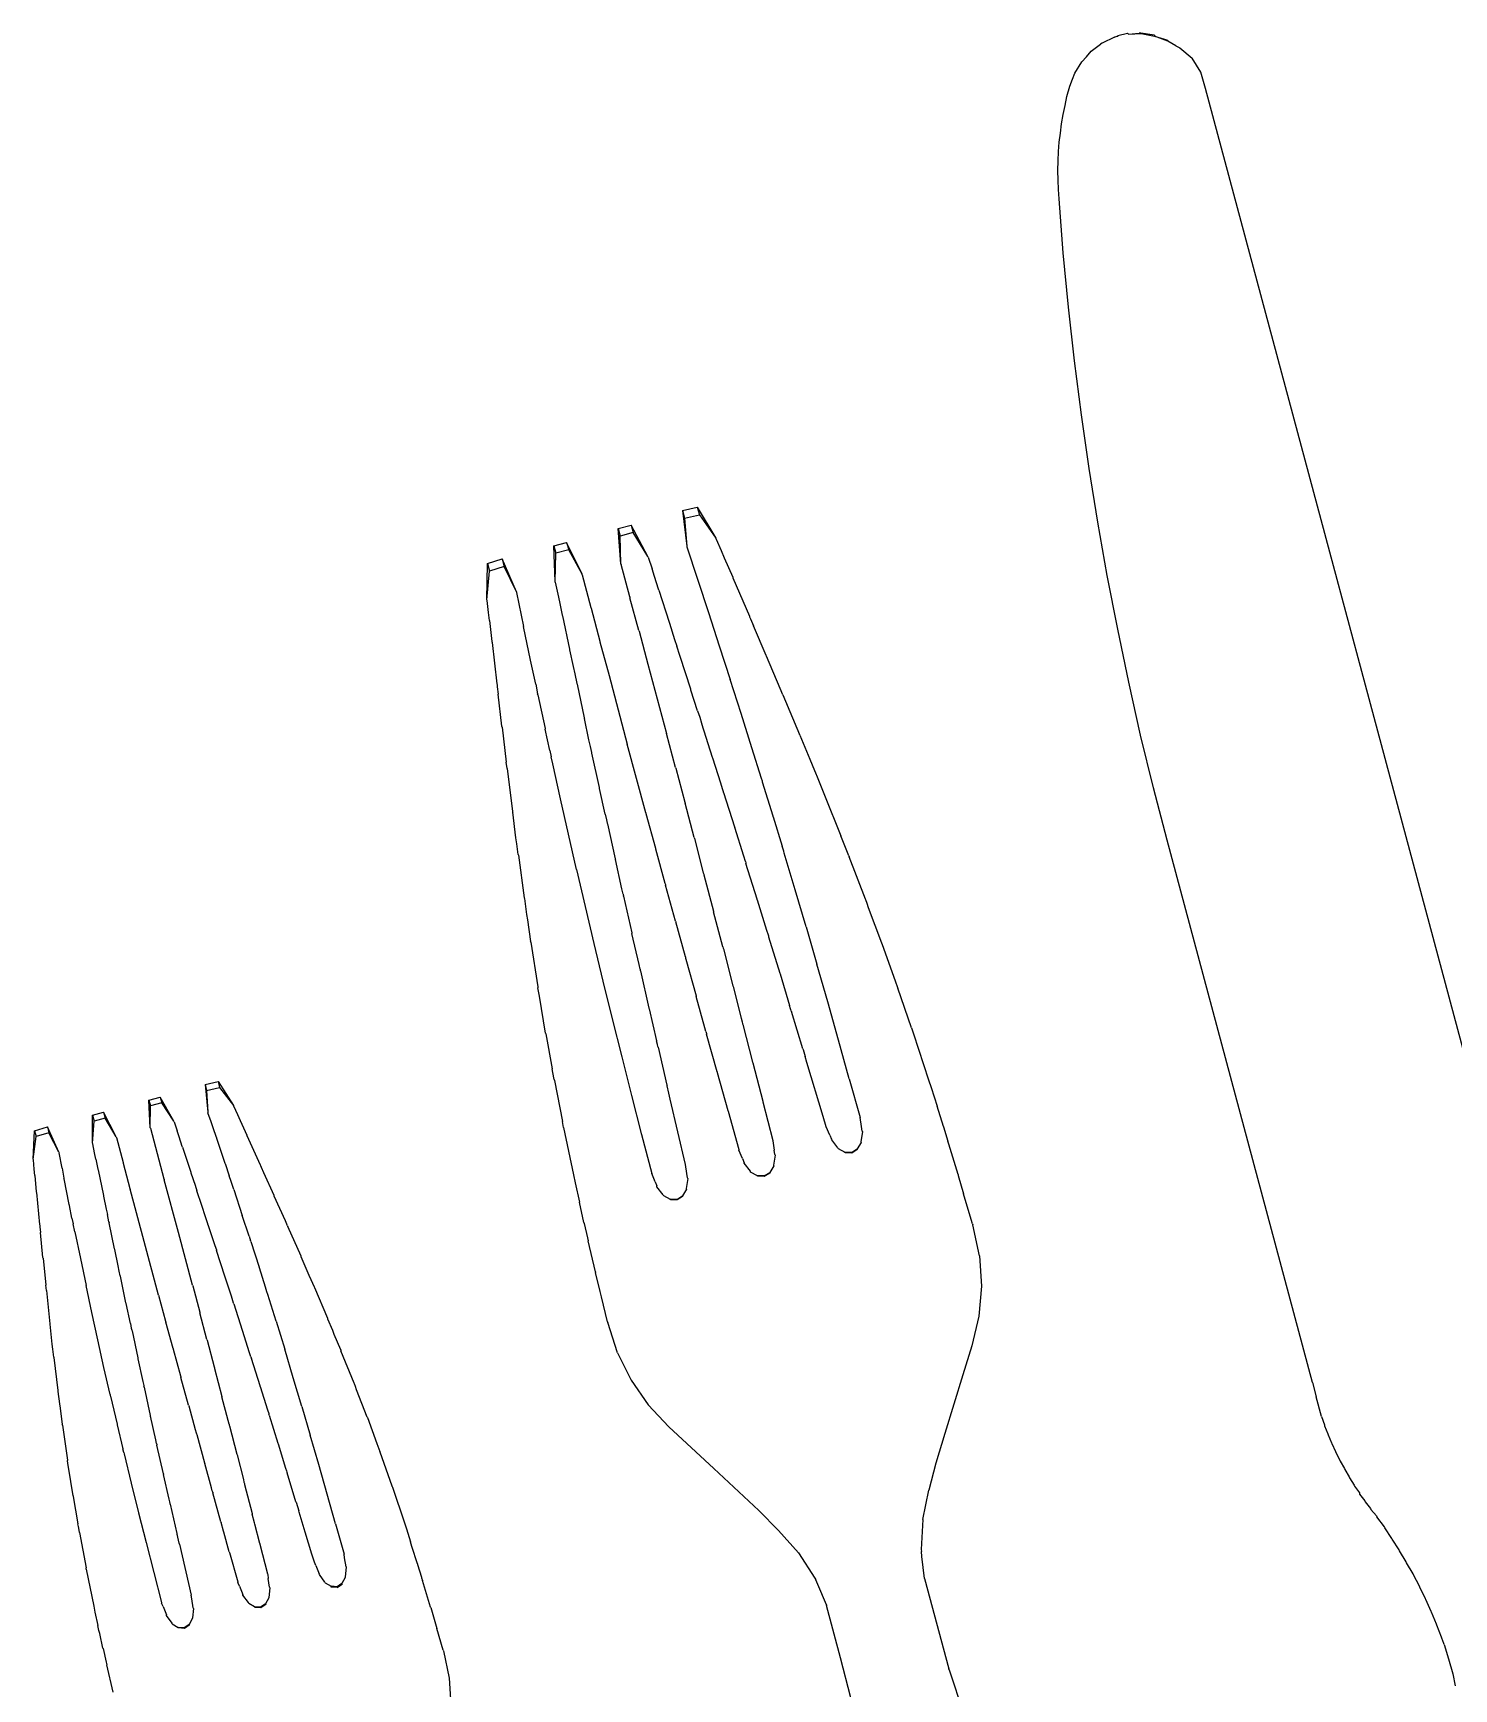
# Model space of a CAD drawing. Header units: metres. Extents: x 244.4 to 340.3, y -4.1 to 64.3.
# Drawn here: x 263.2645 to 263.3587, y 60.0977 to 60.2075 of the extents above; entities that cross this region are included whole.
import ezdxf

# ---------------------------------------------------------------- set-up
doc = ezdxf.new("R2010")
doc.units = ezdxf.units.M
doc.layers.add('Edges', color=7, linetype='Continuous')

msp = doc.modelspace()

# ---------------------------------------------------------------- linework, layer by layer
at = {"layer": 'Edges'}
for p, q in [((263.33622, 60.20722), (263.33541, 60.20683)), ((263.33622, 60.20722), (263.33646, 60.20731)), ((263.33647, 60.20728), (263.33622, 60.20722)), ((263.33708, 60.20746), (263.33646, 60.20731)), ((263.33712, 60.20746), (263.33708, 60.20746)), ((263.33712, 60.20746), (263.33715, 60.20743)), ((263.33715, 60.20743), (263.33786, 60.20749)), ((263.33715, 60.20743), (263.33799, 60.20746)), ((263.33798, 60.20749), (263.33786, 60.20749)), ((263.33888, 60.20735), (263.33798, 60.20749)), ((263.33799, 60.20746), (263.33889, 60.2073)), ((263.33888, 60.20735), (263.33889, 60.2073)), ((263.33889, 60.2073), (263.33955, 60.2071)), ((263.33976, 60.20697), (263.33889, 60.2073)), ((263.33955, 60.2071), (263.33975, 60.20702)), ((263.33975, 60.20702), (263.33976, 60.20697)), ((263.34029, 60.20665), (263.33976, 60.20697)), ((263.33437, 60.20593), (263.33407, 60.20559)), ((263.33437, 60.20593), (263.33468, 60.2063)), ((263.33468, 60.2063), (263.33529, 60.20676)), ((263.33541, 60.20683), (263.33529, 60.20676)), ((263.34029, 60.20665), (263.34056, 60.20653)), ((263.34056, 60.20653), (263.34137, 60.20584)), ((263.34196, 60.20491), (263.34137, 60.20584)), ((263.33345, 60.20445), (263.33361, 60.20483)), ((263.33361, 60.20483), (263.33407, 60.20559)), ((263.34226, 60.20383), (263.34196, 60.20491)), ((263.33308, 60.20329), (263.33327, 60.20397)), ((263.33327, 60.20397), (263.33345, 60.20445)), ((263.36479, 60.11977), (263.34226, 60.20383)), ((263.33283, 60.2021), (263.33295, 60.2027)), ((263.33295, 60.2027), (263.33308, 60.20329)), ((263.33264, 60.20086), (263.33272, 60.20149)), ((263.33272, 60.20149), (263.33283, 60.2021)), ((263.33257, 60.20026), (263.33264, 60.20086)), ((263.33249, 60.19902), (263.33252, 60.19964)), ((263.33252, 60.19964), (263.33257, 60.20026)), ((263.33248, 60.19839), (263.33249, 60.19902)), ((263.33249, 60.19775), (263.33248, 60.19839)), ((263.33251, 60.19713), (263.33249, 60.19775)), ((263.33255, 60.19651), (263.33251, 60.19713)), ((263.33283, 60.19293), (263.33255, 60.19651)), ((263.33318, 60.18934), (263.33283, 60.19293)), ((263.33358, 60.18577), (263.33318, 60.18934)), ((263.33404, 60.1822), (263.33358, 60.18577)), ((263.33455, 60.17864), (263.33404, 60.1822)), ((263.33512, 60.17508), (263.33455, 60.17864)), ((263.30759, 60.17585), (263.30857, 60.17607)), ((263.30759, 60.17585), (263.30787, 60.17349)), ((263.30759, 60.17585), (263.30772, 60.17535)), ((263.30772, 60.17535), (263.30871, 60.17557)), ((263.30772, 60.17535), (263.30787, 60.17349)), ((263.30857, 60.17607), (263.30981, 60.17401)), ((263.30857, 60.17607), (263.30871, 60.17557)), ((263.30871, 60.17557), (263.30981, 60.17401)), ((263.30333, 60.17466), (263.30419, 60.17489)), ((263.30333, 60.17466), (263.30346, 60.17416)), ((263.3035, 60.17232), (263.30333, 60.17466)), ((263.30432, 60.17439), (263.30346, 60.17416)), ((263.3035, 60.17232), (263.30346, 60.17416)), ((263.3053, 60.1728), (263.30419, 60.17489)), ((263.30419, 60.17489), (263.30432, 60.17439)), ((263.3053, 60.1728), (263.30432, 60.17439)), ((263.33575, 60.17154), (263.33512, 60.17508)), ((263.29906, 60.17352), (263.29991, 60.17374)), ((263.29906, 60.17352), (263.29919, 60.17302)), ((263.29914, 60.17115), (263.29906, 60.17352)), ((263.29914, 60.17115), (263.29919, 60.17302)), ((263.30005, 60.17325), (263.29919, 60.17302)), ((263.30094, 60.17163), (263.29991, 60.17374)), ((263.29991, 60.17374), (263.30005, 60.17325)), ((263.30094, 60.17163), (263.30005, 60.17325)), ((263.30787, 60.17349), (263.30788, 60.17344)), ((263.30788, 60.17344), (263.30931, 60.16908)), ((263.30981, 60.17401), (263.30982, 60.17396)), ((263.30982, 60.17396), (263.31015, 60.17321)), ((263.31015, 60.17321), (263.31036, 60.17272)), ((263.29463, 60.16994), (263.29467, 60.17234)), ((263.29463, 60.16994), (263.2948, 60.17184)), ((263.29467, 60.17234), (263.29564, 60.17265)), ((263.29467, 60.17234), (263.2948, 60.17184)), ((263.29578, 60.17215), (263.2948, 60.17184)), ((263.29564, 60.17265), (263.29578, 60.17215)), ((263.29658, 60.17046), (263.29564, 60.17265)), ((263.29658, 60.17046), (263.29578, 60.17215)), ((263.3035, 60.17232), (263.30352, 60.17227)), ((263.3041, 60.17012), (263.30352, 60.17227)), ((263.30532, 60.17275), (263.3053, 60.1728)), ((263.30532, 60.17275), (263.30557, 60.17198)), ((263.30573, 60.17148), (263.30557, 60.17198)), ((263.31036, 60.17272), (263.31092, 60.17143)), ((263.29915, 60.1711), (263.29914, 60.17115)), ((263.29915, 60.1711), (263.29932, 60.17031)), ((263.30095, 60.17158), (263.30094, 60.17163)), ((263.30095, 60.17158), (263.30152, 60.16943)), ((263.30601, 60.17063), (263.30573, 60.17148)), ((263.31092, 60.17143), (263.31093, 60.17138)), ((263.31093, 60.17138), (263.31203, 60.16885)), ((263.33644, 60.16799), (263.33575, 60.17154)), ((263.29465, 60.16989), (263.29463, 60.16994)), ((263.29473, 60.16908), (263.29465, 60.16989)), ((263.29658, 60.17046), (263.29659, 60.17041)), ((263.29659, 60.17041), (263.29705, 60.16817)), ((263.29932, 60.17031), (263.29943, 60.16979)), ((263.29943, 60.16979), (263.29962, 60.16891)), ((263.3041, 60.17012), (263.30411, 60.17007)), ((263.3047, 60.1679), (263.30411, 60.17007)), ((263.30602, 60.17058), (263.30601, 60.17063)), ((263.30602, 60.17058), (263.30671, 60.16844)), ((263.2948, 60.16855), (263.29473, 60.16908)), ((263.2948, 60.16855), (263.29496, 60.16716)), ((263.29962, 60.16891), (263.29963, 60.16886)), ((263.29963, 60.16886), (263.3001, 60.16666)), ((263.30152, 60.16943), (263.30153, 60.16937)), ((263.30153, 60.16937), (263.30211, 60.1672)), ((263.30931, 60.16908), (263.31003, 60.16687)), ((263.31203, 60.16885), (263.31204, 60.1688)), ((263.31204, 60.1688), (263.31211, 60.16866)), ((263.31211, 60.16866), (263.3123, 60.16821)), ((263.29752, 60.16592), (263.29705, 60.16817)), ((263.3047, 60.1679), (263.30471, 60.16785)), ((263.30471, 60.16785), (263.3053, 60.16566)), ((263.30671, 60.16844), (263.30673, 60.16839)), ((263.30673, 60.16839), (263.30707, 60.16731)), ((263.31314, 60.16625), (263.3123, 60.16821)), ((263.33717, 60.16447), (263.33644, 60.16799)), ((263.29496, 60.16716), (263.29497, 60.1671)), ((263.29497, 60.1671), (263.29529, 60.16436)), ((263.3001, 60.16666), (263.30011, 60.16661)), ((263.30011, 60.16661), (263.30035, 60.16551)), ((263.30211, 60.1672), (263.30212, 60.16715)), ((263.30212, 60.16715), (263.30272, 60.16491)), ((263.30707, 60.16731), (263.30722, 60.16685)), ((263.30742, 60.16623), (263.30722, 60.16685)), ((263.31003, 60.16687), (263.31075, 60.16464)), ((263.29786, 60.16434), (263.29752, 60.16592)), ((263.30035, 60.16551), (263.30045, 60.16503)), ((263.3053, 60.16566), (263.30653, 60.16107)), ((263.30744, 60.16618), (263.30742, 60.16623)), ((263.30814, 60.164), (263.30744, 60.16618)), ((263.31315, 60.1662), (263.31314, 60.16625)), ((263.31407, 60.16405), (263.31315, 60.1662)), ((263.29529, 60.16436), (263.2953, 60.16431)), ((263.2953, 60.16431), (263.29531, 60.16416)), ((263.29531, 60.16416), (263.29538, 60.16367)), ((263.29786, 60.16434), (263.29799, 60.16369)), ((263.30045, 60.16503), (263.30059, 60.16439)), ((263.30059, 60.16439), (263.3006, 60.16434)), ((263.3006, 60.16434), (263.30108, 60.16211)), ((263.30272, 60.16491), (263.30393, 60.16037)), ((263.31147, 60.1624), (263.31075, 60.16464)), ((263.33796, 60.16097), (263.33717, 60.16447)), ((263.29562, 60.16155), (263.29538, 60.16367)), ((263.298, 60.16364), (263.29799, 60.16369)), ((263.298, 60.16364), (263.29848, 60.16141)), ((263.30815, 60.16395), (263.30814, 60.164)), ((263.30859, 60.16258), (263.30815, 60.16395)), ((263.31424, 60.16363), (263.31407, 60.16405)), ((263.31424, 60.16363), (263.31535, 60.16101)), ((263.30108, 60.16211), (263.30109, 60.16206)), ((263.30139, 60.16065), (263.30109, 60.16206)), ((263.30859, 60.16258), (263.30873, 60.16215)), ((263.30873, 60.16215), (263.30886, 60.16176)), ((263.31219, 60.16013), (263.31147, 60.1624)), ((263.29564, 60.1615), (263.29562, 60.16155)), ((263.29564, 60.1615), (263.29591, 60.15918)), ((263.29848, 60.16141), (263.29849, 60.16136)), ((263.2988, 60.15995), (263.29849, 60.16136)), ((263.30713, 60.15882), (263.30653, 60.16107)), ((263.30886, 60.16176), (263.30887, 60.16171)), ((263.30958, 60.15949), (263.30887, 60.16171)), ((263.31537, 60.16096), (263.31535, 60.16101)), ((263.31537, 60.16096), (263.31603, 60.15937)), ((263.33881, 60.15747), (263.33796, 60.16097)), ((263.2988, 60.15995), (263.29889, 60.15952)), ((263.30149, 60.16021), (263.30139, 60.16065)), ((263.30158, 60.15981), (263.30149, 60.16021)), ((263.30159, 60.15976), (263.30158, 60.15981)), ((263.30208, 60.15748), (263.30159, 60.15976)), ((263.30516, 60.15582), (263.30393, 60.16037)), ((263.31283, 60.15809), (263.31219, 60.16013)), ((263.29597, 60.15874), (263.29591, 60.15918)), ((263.29597, 60.15874), (263.29632, 60.15591)), ((263.29899, 60.15905), (263.29889, 60.15952)), ((263.2995, 60.15673), (263.29899, 60.15905)), ((263.30713, 60.15882), (263.30715, 60.15877)), ((263.30715, 60.15877), (263.30775, 60.15651)), ((263.3096, 60.15944), (263.30958, 60.15949)), ((263.31013, 60.15778), (263.3096, 60.15944)), ((263.31603, 60.15937), (263.31618, 60.15899)), ((263.31618, 60.15899), (263.31645, 60.15835)), ((263.31024, 60.1574), (263.31013, 60.15778)), ((263.31289, 60.1579), (263.31283, 60.15809)), ((263.3129, 60.15785), (263.31289, 60.1579)), ((263.3136, 60.1556), (263.3129, 60.15785)), ((263.31645, 60.15835), (263.31647, 60.1583)), ((263.31647, 60.1583), (263.31754, 60.15566)), ((263.30003, 60.1544), (263.2995, 60.15673)), ((263.3021, 60.15743), (263.30208, 60.15748)), ((263.30247, 60.15573), (263.3021, 60.15743)), ((263.30775, 60.15651), (263.30776, 60.15646)), ((263.30836, 60.15417), (263.30776, 60.15646)), ((263.31031, 60.1572), (263.31024, 60.1574)), ((263.31032, 60.15715), (263.31031, 60.1572)), ((263.31032, 60.15715), (263.31104, 60.15489)), ((263.33972, 60.15399), (263.33881, 60.15747)), ((263.29632, 60.15591), (263.29634, 60.15586)), ((263.29655, 60.15415), (263.29634, 60.15586)), ((263.30247, 60.15573), (263.30256, 60.15534)), ((263.30516, 60.15582), (263.30517, 60.15577)), ((263.30517, 60.15577), (263.3058, 60.15348)), ((263.31361, 60.15555), (263.3136, 60.1556)), ((263.31361, 60.15555), (263.3142, 60.15361)), ((263.31754, 60.15566), (263.31756, 60.15562)), ((263.31756, 60.15562), (263.31796, 60.15462)), ((263.30056, 60.15205), (263.30003, 60.1544)), ((263.30256, 60.15534), (263.3026, 60.15513)), ((263.3026, 60.15513), (263.30261, 60.15508)), ((263.30261, 60.15508), (263.30312, 60.15277)), ((263.31104, 60.15489), (263.31105, 60.15484)), ((263.31165, 60.15293), (263.31105, 60.15484)), ((263.31796, 60.15462), (263.31809, 60.15429)), ((263.31862, 60.15295), (263.31809, 60.15429)), ((263.29661, 60.15375), (263.29655, 60.15415)), ((263.2967, 60.15306), (263.29661, 60.15375)), ((263.3058, 60.15348), (263.30581, 60.15343)), ((263.30581, 60.15343), (263.30643, 60.15116)), ((263.30836, 60.15417), (263.30838, 60.15412)), ((263.30838, 60.15412), (263.30897, 60.15184)), ((263.3143, 60.15327), (263.3142, 60.15361)), ((263.31434, 60.15314), (263.3143, 60.15327)), ((263.34935, 60.11804), (263.33972, 60.15399)), ((263.2967, 60.15306), (263.29671, 60.15301)), ((263.29671, 60.15301), (263.2971, 60.15018)), ((263.30312, 60.15277), (263.30314, 60.15272)), ((263.30357, 60.15077), (263.30314, 60.15272)), ((263.31176, 60.15259), (263.31165, 60.15293)), ((263.31176, 60.15259), (263.31179, 60.1525)), ((263.31179, 60.1525), (263.3118, 60.15246)), ((263.31254, 60.15009), (263.3118, 60.15246)), ((263.31506, 60.15071), (263.31434, 60.15314)), ((263.31862, 60.15295), (263.31864, 60.1529)), ((263.31972, 60.15009), (263.31864, 60.1529)), ((263.30056, 60.15205), (263.30113, 60.14961)), ((263.30643, 60.15116), (263.30646, 60.15107)), ((263.30646, 60.15107), (263.30647, 60.15102)), ((263.30712, 60.14863), (263.30647, 60.15102)), ((263.30897, 60.15184), (263.309, 60.15175)), ((263.309, 60.15175), (263.30901, 60.1517)), ((263.30901, 60.1517), (263.30964, 60.1493)), ((263.2971, 60.15018), (263.29711, 60.15014)), ((263.29711, 60.15014), (263.29726, 60.14907)), ((263.30365, 60.15042), (263.30357, 60.15077)), ((263.30365, 60.15042), (263.30367, 60.15033)), ((263.30368, 60.15028), (263.30367, 60.15033)), ((263.30368, 60.15028), (263.30423, 60.14786)), ((263.31255, 60.15004), (263.31254, 60.15009)), ((263.31255, 60.15004), (263.31317, 60.14803)), ((263.31578, 60.14826), (263.31506, 60.15071)), ((263.31974, 60.15004), (263.31972, 60.15009)), ((263.31983, 60.14981), (263.31974, 60.15004)), ((263.29726, 60.14907), (263.29732, 60.14872)), ((263.30113, 60.14961), (263.30172, 60.14714)), ((263.30964, 60.1493), (263.30965, 60.14925)), ((263.31026, 60.14692), (263.30965, 60.14925)), ((263.31993, 60.14951), (263.31983, 60.14981)), ((263.3208, 60.14718), (263.31993, 60.14951)), ((263.29732, 60.14872), (263.29752, 60.14729)), ((263.30423, 60.14786), (263.30424, 60.14782)), ((263.30471, 60.14576), (263.30424, 60.14782)), ((263.30712, 60.14863), (263.30714, 60.14858)), ((263.30778, 60.14626), (263.30714, 60.14858)), ((263.31317, 60.14803), (263.31326, 60.14773)), ((263.31326, 60.14773), (263.31329, 60.14765)), ((263.31578, 60.14826), (263.3165, 60.14578)), ((263.29753, 60.14724), (263.29752, 60.14729)), ((263.29753, 60.14724), (263.298, 60.14427)), ((263.30172, 60.14714), (263.30232, 60.14465)), ((263.31026, 60.14692), (263.31028, 60.14683)), ((263.31028, 60.14683), (263.3103, 60.14679)), ((263.3103, 60.14679), (263.31093, 60.14434)), ((263.31329, 60.14765), (263.3133, 60.1476)), ((263.3133, 60.1476), (263.31404, 60.14518)), ((263.32081, 60.14714), (263.3208, 60.14718)), ((263.32081, 60.14714), (263.32161, 60.14491)), ((263.30478, 60.14545), (263.30471, 60.14576)), ((263.30778, 60.14626), (263.3078, 60.14617)), ((263.3078, 60.14617), (263.30782, 60.14612)), ((263.30782, 60.14612), (263.30849, 60.14369)), ((263.31722, 60.14328), (263.3165, 60.14578)), ((263.30232, 60.14465), (263.30294, 60.14215)), ((263.30478, 60.14545), (263.30479, 60.14537)), ((263.30479, 60.14537), (263.30481, 60.14533)), ((263.30481, 60.14533), (263.30537, 60.14286)), ((263.31404, 60.14518), (263.31406, 60.14514)), ((263.31406, 60.14514), (263.31469, 60.14305)), ((263.32161, 60.14491), (263.32169, 60.14468)), ((263.32169, 60.14468), (263.32185, 60.14423)), ((263.298, 60.14427), (263.29801, 60.14422)), ((263.29805, 60.14398), (263.29801, 60.14422)), ((263.29811, 60.14367), (263.29805, 60.14398)), ((263.29852, 60.14121), (263.29811, 60.14367)), ((263.30849, 60.14369), (263.3085, 60.14364)), ((263.30908, 60.14155), (263.3085, 60.14364)), ((263.31093, 60.14434), (263.31094, 60.14429)), ((263.31094, 60.14429), (263.31149, 60.14219)), ((263.31793, 60.14075), (263.31722, 60.14328)), ((263.32185, 60.14423), (263.32187, 60.14418)), ((263.32277, 60.14155), (263.32187, 60.14418)), ((263.30537, 60.14286), (263.30538, 60.14281)), ((263.30538, 60.14281), (263.30587, 60.14069)), ((263.31149, 60.14219), (263.31155, 60.14196)), ((263.31476, 60.14282), (263.31469, 60.14305)), ((263.3148, 60.14269), (263.31476, 60.14282)), ((263.3148, 60.14269), (263.31482, 60.14265)), ((263.31557, 60.14017), (263.31482, 60.14265)), ((263.29852, 60.14121), (263.29853, 60.14117)), ((263.29853, 60.14117), (263.29896, 60.13884)), ((263.30294, 60.14215), (263.30357, 60.13963)), ((263.30914, 60.14132), (263.30908, 60.14155)), ((263.30914, 60.14132), (263.30918, 60.14118)), ((263.30918, 60.14118), (263.30919, 60.14114)), ((263.30988, 60.13865), (263.30919, 60.14114)), ((263.31155, 60.14196), (263.31158, 60.14183)), ((263.31158, 60.14183), (263.3116, 60.14178)), ((263.3116, 60.14178), (263.31224, 60.13928)), ((263.32277, 60.14155), (263.3229, 60.14117)), ((263.3229, 60.14117), (263.32391, 60.13812)), ((263.30593, 60.14045), (263.30587, 60.14069)), ((263.30596, 60.14032), (263.30593, 60.14045)), ((263.30597, 60.14028), (263.30596, 60.14032)), ((263.30597, 60.14028), (263.30656, 60.13776)), ((263.31557, 60.14017), (263.31558, 60.14013)), ((263.31558, 60.14013), (263.31572, 60.13966)), ((263.31865, 60.13819), (263.31793, 60.14075)), ((263.30357, 60.13963), (263.30422, 60.13708)), ((263.31224, 60.13928), (263.31225, 60.13923)), ((263.31225, 60.13923), (263.31291, 60.1367)), ((263.31584, 60.13927), (263.31572, 60.13966)), ((263.31692, 60.13569), (263.31584, 60.13927)), ((263.27594, 60.1378), (263.2768, 60.138)), ((263.27594, 60.1378), (263.27612, 60.13597)), ((263.27594, 60.1378), (263.27604, 60.13741)), ((263.2768, 60.138), (263.27782, 60.13642)), ((263.2768, 60.138), (263.27691, 60.13761)), ((263.299, 60.1386), (263.29896, 60.13884)), ((263.29909, 60.13813), (263.299, 60.1386)), ((263.29909, 60.13813), (263.2991, 60.13808)), ((263.2991, 60.13808), (263.29963, 60.13535)), ((263.30988, 60.13865), (263.3099, 60.1386)), ((263.3099, 60.1386), (263.3106, 60.13608)), ((263.31865, 60.13819), (263.31937, 60.13561)), ((263.32391, 60.13812), (263.32407, 60.13761)), ((263.27221, 60.13677), (263.27296, 60.13697)), ((263.27221, 60.13677), (263.27232, 60.13638)), ((263.27231, 60.13494), (263.27221, 60.13677)), ((263.27388, 60.13537), (263.27296, 60.13697)), ((263.27296, 60.13697), (263.27307, 60.13658)), ((263.27604, 60.13741), (263.27691, 60.13761)), ((263.27604, 60.13741), (263.27612, 60.13597)), ((263.27691, 60.13761), (263.27782, 60.13642)), ((263.30422, 60.13708), (263.30486, 60.13455)), ((263.30656, 60.13776), (263.30657, 60.13771)), ((263.30668, 60.13724), (263.30657, 60.13771)), ((263.30677, 60.13684), (263.30668, 60.13724)), ((263.30779, 60.1325), (263.30677, 60.13684)), ((263.31291, 60.1367), (263.31292, 60.13666)), ((263.32407, 60.13761), (263.32447, 60.13636)), ((263.26848, 60.13577), (263.26922, 60.13597)), ((263.26848, 60.13577), (263.26858, 60.13537)), ((263.26849, 60.13392), (263.26848, 60.13577)), ((263.26922, 60.13597), (263.26933, 60.13557)), ((263.27006, 60.13434), (263.26922, 60.13597)), ((263.27231, 60.13494), (263.27232, 60.13638)), ((263.27307, 60.13658), (263.27232, 60.13638)), ((263.27388, 60.13537), (263.27307, 60.13658)), ((263.27612, 60.13597), (263.27613, 60.13592)), ((263.27634, 60.13534), (263.27613, 60.13592)), ((263.27782, 60.13642), (263.27783, 60.13638)), ((263.27783, 60.13638), (263.2781, 60.13581)), ((263.2781, 60.13581), (263.27827, 60.13542)), ((263.3106, 60.13608), (263.31061, 60.13604)), ((263.31061, 60.13604), (263.31132, 60.1335)), ((263.31292, 60.13666), (263.31358, 60.1341)), ((263.31712, 60.135), (263.31692, 60.13569)), ((263.31946, 60.13501), (263.31937, 60.13561)), ((263.32489, 60.13503), (263.32447, 60.13636)), ((263.26454, 60.13286), (263.26463, 60.13474)), ((263.26463, 60.13474), (263.26549, 60.135)), ((263.26463, 60.13474), (263.26474, 60.13435)), ((263.26559, 60.13461), (263.26474, 60.13435)), ((263.26549, 60.135), (263.26559, 60.13461)), ((263.26624, 60.13332), (263.26549, 60.135)), ((263.26624, 60.13332), (263.26559, 60.13461)), ((263.26849, 60.13392), (263.26858, 60.13537)), ((263.26933, 60.13557), (263.26858, 60.13537)), ((263.27006, 60.13434), (263.26933, 60.13557)), ((263.27231, 60.13494), (263.27232, 60.1349)), ((263.27232, 60.1349), (263.27277, 60.13324)), ((263.27389, 60.13532), (263.27388, 60.13537)), ((263.27389, 60.13532), (263.27409, 60.13473)), ((263.27422, 60.13434), (263.27409, 60.13473)), ((263.27647, 60.13494), (263.27634, 60.13534)), ((263.27669, 60.13429), (263.27647, 60.13494)), ((263.27827, 60.13542), (263.27872, 60.13444)), ((263.29971, 60.13496), (263.29963, 60.13535)), ((263.29971, 60.13496), (263.30036, 60.13181)), ((263.30486, 60.13455), (263.30488, 60.1345)), ((263.30488, 60.1345), (263.30555, 60.1319)), ((263.31735, 60.13445), (263.31712, 60.135)), ((263.31952, 60.13468), (263.31942, 60.13401)), ((263.3195, 60.13472), (263.31946, 60.13501)), ((263.3195, 60.13472), (263.31952, 60.13468)), ((263.32489, 60.13503), (263.3249, 60.13499)), ((263.3249, 60.13499), (263.32518, 60.13405)), ((263.26454, 60.13286), (263.26474, 60.13435)), ((263.2685, 60.13388), (263.26849, 60.13392)), ((263.26862, 60.13327), (263.2685, 60.13388)), ((263.27006, 60.13434), (263.27007, 60.1343)), ((263.27007, 60.1343), (263.27051, 60.13264)), ((263.27443, 60.13369), (263.27422, 60.13434)), ((263.27445, 60.13364), (263.27443, 60.13369)), ((263.27445, 60.13364), (263.27499, 60.132)), ((263.27669, 60.13429), (263.2767, 60.13425)), ((263.2767, 60.13425), (263.27726, 60.1326)), ((263.27873, 60.1344), (263.27872, 60.13444)), ((263.27962, 60.13245), (263.27873, 60.1344)), ((263.31132, 60.1335), (263.31133, 60.13345)), ((263.31156, 60.1329), (263.31133, 60.13345)), ((263.31358, 60.1341), (263.31359, 60.13406)), ((263.31359, 60.13406), (263.31367, 60.13346)), ((263.31371, 60.13317), (263.31367, 60.13346)), ((263.31735, 60.13445), (263.31746, 60.13418)), ((263.31748, 60.13413), (263.31746, 60.13418)), ((263.31789, 60.1336), (263.31748, 60.13413)), ((263.31789, 60.1336), (263.31791, 60.13356)), ((263.31791, 60.13356), (263.31835, 60.13332)), ((263.31879, 60.1333), (263.31916, 60.13353)), ((263.31918, 60.13349), (263.31881, 60.13325)), ((263.31943, 60.13396), (263.31916, 60.13353)), ((263.31916, 60.13353), (263.31918, 60.13349)), ((263.31942, 60.13401), (263.31943, 60.13396)), ((263.32525, 60.13385), (263.32518, 60.13405)), ((263.32586, 60.13183), (263.32525, 60.13385)), ((263.26456, 60.13282), (263.26454, 60.13286)), ((263.26461, 60.13219), (263.26456, 60.13282)), ((263.26624, 60.13332), (263.26626, 60.13327)), ((263.26646, 60.13226), (263.26626, 60.13327)), ((263.26871, 60.13286), (263.26862, 60.13327)), ((263.26871, 60.13286), (263.26884, 60.13219)), ((263.27051, 60.13264), (263.27052, 60.13259)), ((263.27052, 60.13259), (263.27096, 60.13092)), ((263.27277, 60.13324), (263.27278, 60.1332)), ((263.27323, 60.13152), (263.27278, 60.1332)), ((263.27726, 60.1326), (263.27727, 60.13256)), ((263.27727, 60.13256), (263.27755, 60.13174)), ((263.27963, 60.13241), (263.27962, 60.13245)), ((263.27968, 60.13231), (263.27963, 60.13241)), ((263.27984, 60.13195), (263.27968, 60.13231)), ((263.30788, 60.13191), (263.30779, 60.1325)), ((263.31156, 60.1329), (263.31167, 60.13262)), ((263.31168, 60.13258), (263.31167, 60.13262)), ((263.3121, 60.13205), (263.31168, 60.13258)), ((263.31364, 60.13241), (263.31337, 60.13198)), ((263.31373, 60.13312), (263.31363, 60.13246)), ((263.31363, 60.13246), (263.31364, 60.13241)), ((263.31371, 60.13317), (263.31373, 60.13312)), ((263.31879, 60.1333), (263.31835, 60.13332)), ((263.31837, 60.13327), (263.31835, 60.13332)), ((263.31881, 60.13325), (263.31837, 60.13327)), ((263.26466, 60.13178), (263.26461, 60.13219)), ((263.26466, 60.13178), (263.26475, 60.1307)), ((263.26646, 60.13226), (263.26659, 60.13159)), ((263.2666, 60.13154), (263.26659, 60.13159)), ((263.26694, 60.12984), (263.2666, 60.13154)), ((263.26884, 60.13219), (263.26885, 60.13215)), ((263.26885, 60.13215), (263.2692, 60.13045)), ((263.27323, 60.13152), (263.27324, 60.13148)), ((263.27418, 60.128), (263.27324, 60.13148)), ((263.27499, 60.132), (263.275, 60.13195)), ((263.275, 60.13195), (263.27528, 60.13113)), ((263.27767, 60.13137), (263.27755, 60.13174)), ((263.27784, 60.13085), (263.27767, 60.13137)), ((263.28052, 60.13045), (263.27984, 60.13195)), ((263.30036, 60.13181), (263.30048, 60.13128)), ((263.30048, 60.13128), (263.30076, 60.13)), ((263.30578, 60.13135), (263.30555, 60.1319)), ((263.30578, 60.13135), (263.30589, 60.13108)), ((263.30794, 60.13157), (263.30784, 60.13091)), ((263.30793, 60.13162), (263.30788, 60.13191)), ((263.30794, 60.13157), (263.30793, 60.13162)), ((263.31211, 60.132), (263.3121, 60.13205)), ((263.31256, 60.13176), (263.31211, 60.132)), ((263.313, 60.13174), (263.31256, 60.13176)), ((263.31257, 60.13172), (263.31256, 60.13176)), ((263.31301, 60.1317), (263.31257, 60.13172)), ((263.313, 60.13174), (263.31337, 60.13198)), ((263.31339, 60.13193), (263.31301, 60.1317)), ((263.31337, 60.13198), (263.31339, 60.13193)), ((263.32586, 60.13183), (263.32587, 60.13178)), ((263.32587, 60.13178), (263.32623, 60.13055)), ((263.26475, 60.1307), (263.26476, 60.13065)), ((263.26476, 60.13065), (263.26497, 60.12853)), ((263.2692, 60.13045), (263.26922, 60.1304)), ((263.26922, 60.1304), (263.26939, 60.12955)), ((263.27096, 60.13092), (263.27098, 60.13087)), ((263.2719, 60.12739), (263.27098, 60.13087)), ((263.27528, 60.13113), (263.2754, 60.13076)), ((263.27555, 60.13029), (263.2754, 60.13076)), ((263.27557, 60.13025), (263.27555, 60.13029)), ((263.27612, 60.12857), (263.27557, 60.13025)), ((263.27784, 60.13085), (263.27841, 60.12913)), ((263.28053, 60.13041), (263.28052, 60.13045)), ((263.28127, 60.12876), (263.28053, 60.13041)), ((263.3059, 60.13103), (263.30589, 60.13108)), ((263.30632, 60.1305), (263.3059, 60.13103)), ((263.30632, 60.1305), (263.30633, 60.13045)), ((263.30633, 60.13045), (263.30678, 60.13021)), ((263.30722, 60.13019), (263.30678, 60.13021)), ((263.30679, 60.13017), (263.30678, 60.13021)), ((263.30723, 60.13015), (263.30679, 60.13017)), ((263.30722, 60.13019), (263.30759, 60.13043)), ((263.3076, 60.13038), (263.30723, 60.13015)), ((263.30786, 60.13086), (263.30759, 60.13043)), ((263.30759, 60.13043), (263.3076, 60.13038)), ((263.30784, 60.13091), (263.30786, 60.13086)), ((263.32634, 60.13019), (263.32623, 60.13055)), ((263.32682, 60.12856), (263.32634, 60.13019)), ((263.26695, 60.12979), (263.26694, 60.12984)), ((263.26712, 60.12894), (263.26695, 60.12979)), ((263.26939, 60.12955), (263.26947, 60.12918)), ((263.26957, 60.12869), (263.26947, 60.12918)), ((263.27886, 60.12775), (263.27841, 60.12913)), ((263.30106, 60.12865), (263.30076, 60.13)), ((263.26497, 60.12853), (263.26498, 60.12848)), ((263.26498, 60.12848), (263.26498, 60.12837)), ((263.26498, 60.12837), (263.26503, 60.12799)), ((263.26519, 60.12634), (263.26503, 60.12799)), ((263.26712, 60.12894), (263.2672, 60.12857)), ((263.26731, 60.12803), (263.2672, 60.12857)), ((263.26731, 60.12803), (263.26768, 60.12626)), ((263.26957, 60.12869), (263.26958, 60.12864)), ((263.26994, 60.12692), (263.26958, 60.12864)), ((263.27465, 60.12624), (263.27418, 60.128)), ((263.27613, 60.12853), (263.27612, 60.12857)), ((263.27613, 60.12853), (263.27648, 60.12747)), ((263.28141, 60.12844), (263.28127, 60.12876)), ((263.28141, 60.12844), (263.28142, 60.1284)), ((263.28231, 60.12642), (263.28142, 60.1284)), ((263.30106, 60.12865), (263.30107, 60.1286)), ((263.30107, 60.1286), (263.30129, 60.12765)), ((263.32682, 60.12856), (263.32683, 60.12851)), ((263.32727, 60.12645), (263.32683, 60.12851)), ((263.26995, 60.12687), (263.26994, 60.12692)), ((263.27018, 60.12578), (263.26995, 60.12687)), ((263.27285, 60.12385), (263.2719, 60.12739)), ((263.27648, 60.12747), (263.27658, 60.12714)), ((263.27658, 60.12714), (263.27669, 60.12684)), ((263.27669, 60.12684), (263.2767, 60.12679)), ((263.27886, 60.12775), (263.27896, 60.12744)), ((263.27897, 60.1274), (263.27896, 60.12744)), ((263.27897, 60.1274), (263.27953, 60.12569)), ((263.30129, 60.12765), (263.30134, 60.12744)), ((263.30182, 60.12539), (263.30134, 60.12744)), ((263.2652, 60.1263), (263.26519, 60.12634)), ((263.2652, 60.1263), (263.26538, 60.1245)), ((263.26768, 60.12626), (263.26805, 60.12447)), ((263.27025, 60.12544), (263.27018, 60.12578)), ((263.27511, 60.1245), (263.27465, 60.12624)), ((263.27726, 60.12509), (263.2767, 60.12679)), ((263.28232, 60.12637), (263.28231, 60.12642)), ((263.28285, 60.12515), (263.28232, 60.12637)), ((263.32727, 60.12645), (263.32741, 60.12444)), ((263.27031, 60.12513), (263.27025, 60.12544)), ((263.27033, 60.12509), (263.27031, 60.12513)), ((263.2707, 60.12333), (263.27033, 60.12509)), ((263.27727, 60.12504), (263.27726, 60.12509)), ((263.27769, 60.12377), (263.27727, 60.12504)), ((263.27954, 60.12565), (263.27953, 60.12569)), ((263.27995, 60.12437), (263.27954, 60.12565)), ((263.28297, 60.12486), (263.28285, 60.12515)), ((263.28319, 60.12437), (263.28297, 60.12486)), ((263.30182, 60.12539), (263.30183, 60.12534)), ((263.30214, 60.12409), (263.30183, 60.12534)), ((263.26543, 60.12415), (263.26538, 60.1245)), ((263.26543, 60.12415), (263.26566, 60.12195)), ((263.26844, 60.12268), (263.26805, 60.12447)), ((263.27285, 60.12385), (263.27333, 60.12211)), ((263.27511, 60.1245), (263.27513, 60.12446)), ((263.27513, 60.12446), (263.27559, 60.12271)), ((263.27778, 60.12347), (263.27769, 60.12377)), ((263.28004, 60.12407), (263.27995, 60.12437)), ((263.2801, 60.12389), (263.28004, 60.12407)), ((263.28066, 60.12211), (263.2801, 60.12389)), ((263.28321, 60.12433), (263.28319, 60.12437)), ((263.28407, 60.1223), (263.28321, 60.12433)), ((263.30222, 60.12373), (263.30214, 60.12409)), ((263.30263, 60.12208), (263.30222, 60.12373)), ((263.32741, 60.12444), (263.32724, 60.12245)), ((263.26883, 60.12087), (263.26844, 60.12268)), ((263.27071, 60.12328), (263.2707, 60.12333)), ((263.27099, 60.12197), (263.27071, 60.12328)), ((263.27559, 60.12271), (263.2756, 60.12267)), ((263.27606, 60.1209), (263.2756, 60.12267)), ((263.27783, 60.12332), (263.27778, 60.12347)), ((263.27784, 60.12327), (263.27783, 60.12332)), ((263.27784, 60.12327), (263.27841, 60.12153)), ((263.32724, 60.12245), (263.32678, 60.12049)), ((263.26566, 60.12195), (263.26567, 60.12191)), ((263.26581, 60.12059), (263.26567, 60.12191)), ((263.27099, 60.12197), (263.27105, 60.12166)), ((263.27105, 60.12166), (263.27108, 60.12151)), ((263.27108, 60.12151), (263.2711, 60.12147)), ((263.2711, 60.12147), (263.27148, 60.11968)), ((263.27333, 60.12211), (263.27334, 60.12206)), ((263.27382, 60.1203), (263.27334, 60.12206)), ((263.27841, 60.12153), (263.27842, 60.12149)), ((263.27889, 60.12002), (263.27842, 60.12149)), ((263.28066, 60.12211), (263.28123, 60.12025)), ((263.28409, 60.12226), (263.28407, 60.1223)), ((263.28441, 60.1215), (263.28409, 60.12226)), ((263.28451, 60.12123), (263.28441, 60.1215)), ((263.30263, 60.12208), (263.30264, 60.12203)), ((263.30329, 60.12002), (263.30264, 60.12203)), ((263.26585, 60.12027), (263.26581, 60.12059)), ((263.26591, 60.11974), (263.26585, 60.12027)), ((263.26924, 60.11905), (263.26883, 60.12087)), ((263.27382, 60.1203), (263.27383, 60.12026)), ((263.27383, 60.12026), (263.27431, 60.1185)), ((263.27606, 60.1209), (263.27608, 60.12086)), ((263.27608, 60.12086), (263.27654, 60.1191)), ((263.28179, 60.11837), (263.28123, 60.12025)), ((263.28494, 60.12021), (263.28451, 60.12123)), ((263.32678, 60.12049), (263.32618, 60.11855)), ((263.26591, 60.11974), (263.26592, 60.1197)), ((263.26592, 60.1197), (263.26618, 60.11751)), ((263.27148, 60.11968), (263.27149, 60.11963)), ((263.27149, 60.11963), (263.27182, 60.11812)), ((263.27897, 60.11975), (263.27889, 60.12002)), ((263.27897, 60.11975), (263.279, 60.11969)), ((263.279, 60.11969), (263.27901, 60.11965)), ((263.27959, 60.11782), (263.27901, 60.11965)), ((263.28494, 60.12021), (263.28495, 60.12016)), ((263.28583, 60.118), (263.28495, 60.12016)), ((263.30329, 60.12002), (263.30418, 60.11821)), ((263.26965, 60.11725), (263.26924, 60.11905)), ((263.27182, 60.11812), (263.27188, 60.11785)), ((263.27431, 60.1185), (263.27433, 60.11843)), ((263.27433, 60.11843), (263.27434, 60.11839)), ((263.27485, 60.11654), (263.27434, 60.11839)), ((263.27654, 60.1191), (263.27656, 60.11903)), ((263.27656, 60.11903), (263.27657, 60.11899)), ((263.27657, 60.11899), (263.27705, 60.11713)), ((263.28236, 60.11647), (263.28179, 60.11837)), ((263.30418, 60.11821), (263.30531, 60.11658)), ((263.32618, 60.11855), (263.32498, 60.11466)), ((263.34935, 60.11804), (263.3496, 60.11709)), ((263.26618, 60.11751), (263.26619, 60.11746)), ((263.26619, 60.11746), (263.26629, 60.11664)), ((263.26965, 60.11725), (263.26966, 60.11719)), ((263.26966, 60.11719), (263.26967, 60.11715)), ((263.26967, 60.11715), (263.27011, 60.11528)), ((263.27188, 60.11785), (263.27189, 60.11779)), ((263.2719, 60.11774), (263.27189, 60.11779)), ((263.2719, 60.11774), (263.27231, 60.11587)), ((263.27705, 60.11713), (263.27706, 60.11709)), ((263.27747, 60.11553), (263.27706, 60.11709)), ((263.2796, 60.11778), (263.27959, 60.11782)), ((263.2796, 60.11778), (263.28009, 60.11623)), ((263.28584, 60.11796), (263.28583, 60.118)), ((263.28591, 60.11779), (263.28584, 60.11796)), ((263.28599, 60.11756), (263.28591, 60.11779)), ((263.28669, 60.11576), (263.28599, 60.11756)), ((263.34995, 60.11579), (263.3496, 60.11709)), ((263.26629, 60.11664), (263.26634, 60.11636)), ((263.26634, 60.11636), (263.26648, 60.11526)), ((263.27231, 60.11587), (263.27233, 60.11583)), ((263.27485, 60.11654), (263.27486, 60.1165)), ((263.27486, 60.1165), (263.27529, 60.11494)), ((263.28009, 60.11623), (263.28016, 60.11599)), ((263.28016, 60.11599), (263.28018, 60.11594)), ((263.28019, 60.11589), (263.28018, 60.11594)), ((263.28019, 60.11589), (263.28077, 60.11403)), ((263.28236, 60.11647), (263.28292, 60.11455)), ((263.30531, 60.11658), (263.30669, 60.11511)), ((263.26649, 60.11522), (263.26648, 60.11526)), ((263.26649, 60.11522), (263.26682, 60.11291)), ((263.27011, 60.11528), (263.27012, 60.11524)), ((263.27012, 60.11524), (263.2705, 60.11366)), ((263.27268, 60.11424), (263.27233, 60.11583)), ((263.27529, 60.11494), (263.27536, 60.11471)), ((263.27753, 60.11529), (263.27747, 60.11553)), ((263.27753, 60.11529), (263.27755, 60.11522)), ((263.27755, 60.11522), (263.27756, 60.11518)), ((263.27756, 60.11518), (263.27805, 60.11329)), ((263.2867, 60.11572), (263.28669, 60.11576)), ((263.2867, 60.11572), (263.28734, 60.114)), ((263.30669, 60.11511), (263.30967, 60.11234)), ((263.34995, 60.11579), (263.35015, 60.11525)), ((263.35015, 60.11525), (263.35016, 60.11518)), ((263.35016, 60.11518), (263.35038, 60.11465)), ((263.27056, 60.11342), (263.2705, 60.11366)), ((263.27273, 60.114), (263.27268, 60.11424)), ((263.27273, 60.114), (263.27274, 60.11394)), ((263.27274, 60.11394), (263.27275, 60.1139)), ((263.27318, 60.112), (263.27275, 60.1139)), ((263.27536, 60.11471), (263.27538, 60.11464)), ((263.27538, 60.11464), (263.27539, 60.1146)), ((263.27539, 60.1146), (263.27591, 60.11272)), ((263.28077, 60.11403), (263.28078, 60.11399)), ((263.28078, 60.11399), (263.28128, 60.11238)), ((263.28348, 60.11262), (263.28292, 60.11455)), ((263.28734, 60.114), (263.2874, 60.11382)), ((263.2874, 60.11382), (263.28753, 60.11348)), ((263.32498, 60.11466), (263.32439, 60.1127)), ((263.35038, 60.11465), (263.35039, 60.11459)), ((263.35039, 60.11459), (263.35062, 60.11406)), ((263.35062, 60.11406), (263.35064, 60.114)), ((263.35064, 60.114), (263.35089, 60.11348)), ((263.26682, 60.11291), (263.26683, 60.11287)), ((263.26685, 60.11268), (263.26683, 60.11287)), ((263.2669, 60.11244), (263.26685, 60.11268)), ((263.27056, 60.11342), (263.27058, 60.11332)), ((263.27058, 60.11332), (263.27105, 60.11138)), ((263.27591, 60.11272), (263.27592, 60.11268)), ((263.27637, 60.11106), (263.27592, 60.11268)), ((263.27805, 60.11329), (263.27806, 60.11325)), ((263.27806, 60.11325), (263.27848, 60.11163)), ((263.28404, 60.11066), (263.28348, 60.11262)), ((263.28754, 60.11344), (263.28753, 60.11348)), ((263.28834, 60.11119), (263.28754, 60.11344)), ((263.32439, 60.1127), (263.32393, 60.11091)), ((263.35089, 60.11348), (263.35091, 60.11342)), ((263.35091, 60.11342), (263.35117, 60.11291)), ((263.35117, 60.11291), (263.35119, 60.11284)), ((263.35119, 60.11284), (263.35147, 60.11235)), ((263.26719, 60.11054), (263.2669, 60.11244)), ((263.27318, 60.112), (263.27319, 60.11195)), ((263.27356, 60.11031), (263.27319, 60.11195)), ((263.27848, 60.11163), (263.27852, 60.11144)), ((263.28128, 60.11238), (263.28134, 60.1122)), ((263.28134, 60.1122), (263.28137, 60.1121)), ((263.28137, 60.1121), (263.28138, 60.11206)), ((263.28197, 60.11015), (263.28138, 60.11206)), ((263.31266, 60.10956), (263.30967, 60.11234)), ((263.35147, 60.11235), (263.35149, 60.11228)), ((263.35149, 60.11228), (263.35179, 60.11179)), ((263.35179, 60.11179), (263.3518, 60.11173)), ((263.3518, 60.11173), (263.35212, 60.11125)), ((263.26719, 60.11054), (263.2672, 60.1105)), ((263.2672, 60.1105), (263.26751, 60.10869)), ((263.27105, 60.11138), (263.27154, 60.10942)), ((263.27642, 60.11088), (263.27637, 60.11106)), ((263.27645, 60.11078), (263.27642, 60.11088)), ((263.27645, 60.11078), (263.27646, 60.11074)), ((263.27699, 60.10882), (263.27646, 60.11074)), ((263.27852, 60.11144), (263.27855, 60.11135)), ((263.27855, 60.11135), (263.27856, 60.1113)), ((263.27856, 60.1113), (263.27906, 60.10937)), ((263.28459, 60.10868), (263.28404, 60.11066)), ((263.28835, 60.11116), (263.28834, 60.11119)), ((263.28835, 60.11116), (263.28836, 60.11112)), ((263.28836, 60.11112), (263.28916, 60.10875)), ((263.32352, 60.10897), (263.32393, 60.11091)), ((263.35212, 60.11125), (263.35213, 60.11119)), ((263.35213, 60.11119), (263.35246, 60.11073)), ((263.35246, 60.11073), (263.35248, 60.11066)), ((263.35248, 60.11066), (263.35283, 60.11021)), ((263.27154, 60.10942), (263.27203, 60.10745)), ((263.27361, 60.11013), (263.27356, 60.11031)), ((263.27363, 60.11003), (263.27361, 60.11013)), ((263.27364, 60.10999), (263.27363, 60.11003)), ((263.27364, 60.10999), (263.27408, 60.10804)), ((263.27906, 60.10937), (263.27907, 60.10933)), ((263.27922, 60.10875), (263.27907, 60.10933)), ((263.28197, 60.11015), (263.28198, 60.11011)), ((263.28198, 60.11011), (263.28216, 60.10954)), ((263.28218, 60.10945), (263.28216, 60.10954)), ((263.28258, 60.10814), (263.28218, 60.10945)), ((263.31266, 60.10956), (263.31395, 60.10823)), ((263.35283, 60.11021), (263.35284, 60.11014)), ((263.35284, 60.11014), (263.3532, 60.10971)), ((263.3532, 60.10971), (263.35322, 60.10964)), ((263.35322, 60.10964), (263.35359, 60.10922)), ((263.26755, 60.1085), (263.26751, 60.10869)), ((263.26761, 60.10814), (263.26755, 60.1085)), ((263.27699, 60.10882), (263.27701, 60.10878)), ((263.27717, 60.1082), (263.27701, 60.10878)), ((263.27719, 60.10812), (263.27717, 60.1082)), ((263.27924, 60.10866), (263.27922, 60.10875)), ((263.27957, 60.10738), (263.27924, 60.10866)), ((263.28459, 60.10868), (263.28516, 60.10667)), ((263.28916, 60.10875), (263.28929, 60.10836)), ((263.28929, 60.10836), (263.28956, 60.10749)), ((263.31528, 60.10676), (263.31395, 60.10823)), ((263.32352, 60.10897), (263.32341, 60.10698)), ((263.35359, 60.10922), (263.35361, 60.10915)), ((263.35412, 60.10848), (263.35361, 60.10915)), ((263.35414, 60.10841), (263.35412, 60.10848)), ((263.35462, 60.10772), (263.35414, 60.10841)), ((263.26762, 60.1081), (263.26761, 60.10814)), ((263.26762, 60.1081), (263.26805, 60.10576)), ((263.27203, 60.10745), (263.27254, 60.10545)), ((263.27408, 60.10804), (263.27409, 60.108)), ((263.27423, 60.10741), (263.27409, 60.108)), ((263.27425, 60.10733), (263.27423, 60.10741)), ((263.27425, 60.10733), (263.27503, 60.10396)), ((263.27755, 60.10683), (263.27719, 60.10812)), ((263.27957, 60.10738), (263.27958, 60.10734)), ((263.27958, 60.10734), (263.28009, 60.10536)), ((263.28303, 60.10668), (263.28258, 60.10814)), ((263.28966, 60.10718), (263.28956, 60.10749)), ((263.29002, 60.10604), (263.28966, 60.10718)), ((263.35464, 60.10766), (263.35462, 60.10772)), ((263.35511, 60.10695), (263.35464, 60.10766)), ((263.27755, 60.10683), (263.27756, 60.10679)), ((263.27756, 60.10679), (263.27811, 60.10483)), ((263.28319, 60.10615), (263.28303, 60.10668)), ((263.28329, 60.10592), (263.28319, 60.10615)), ((263.28519, 60.10643), (263.28516, 60.10667)), ((263.28529, 60.10584), (263.28519, 60.10643)), ((263.29002, 60.10604), (263.29002, 60.10599)), ((263.29002, 60.10599), (263.29029, 60.10515)), ((263.31528, 60.10676), (263.31637, 60.10509)), ((263.32341, 60.10698), (263.32343, 60.10684)), ((263.32346, 60.10651), (263.32343, 60.10684)), ((263.32364, 60.10505), (263.32346, 60.10651)), ((263.35513, 60.10689), (263.35511, 60.10695)), ((263.35557, 60.10617), (263.35513, 60.10689)), ((263.35559, 60.1061), (263.35557, 60.10617)), ((263.35602, 60.10536), (263.35559, 60.1061)), ((263.26805, 60.10572), (263.26805, 60.10576)), ((263.26807, 60.10567), (263.26805, 60.10572)), ((263.26807, 60.10567), (263.26856, 60.10323)), ((263.27254, 60.10545), (263.27305, 60.10347)), ((263.28009, 60.10536), (263.2801, 60.10532)), ((263.2801, 60.10532), (263.28013, 60.10507)), ((263.28022, 60.10448), (263.28013, 60.10507)), ((263.28329, 60.10592), (263.28351, 60.10536)), ((263.28352, 60.10532), (263.28351, 60.10536)), ((263.28389, 60.10481), (263.28352, 60.10532)), ((263.28524, 60.10513), (263.28501, 60.10473)), ((263.2853, 60.1058), (263.28523, 60.10517)), ((263.28523, 60.10517), (263.28524, 60.10513)), ((263.28529, 60.10584), (263.2853, 60.1058)), ((263.29029, 60.10515), (263.2903, 60.10511)), ((263.2903, 60.10511), (263.29035, 60.10493)), ((263.29089, 60.10317), (263.29035, 60.10493)), ((263.31637, 60.10509), (263.31642, 60.10496)), ((263.31656, 60.10466), (263.31642, 60.10496)), ((263.32364, 60.10505), (263.32525, 60.09908)), ((263.35604, 60.1053), (263.35602, 60.10536)), ((263.35644, 60.10455), (263.35604, 60.1053)), ((263.27506, 60.10371), (263.27503, 60.10396)), ((263.27811, 60.10483), (263.27812, 60.10479)), ((263.27822, 60.10456), (263.27812, 60.10479)), ((263.27822, 60.10456), (263.27844, 60.104)), ((263.27845, 60.10396), (263.27844, 60.104)), ((263.27882, 60.10346), (263.27845, 60.10396)), ((263.28017, 60.10377), (263.27994, 60.10337)), ((263.28023, 60.10444), (263.28016, 60.10381)), ((263.28016, 60.10381), (263.28017, 60.10377)), ((263.28022, 60.10448), (263.28023, 60.10444)), ((263.28389, 60.10481), (263.2839, 60.10477)), ((263.2839, 60.10477), (263.2843, 60.10454)), ((263.28431, 60.10449), (263.2843, 60.10454)), ((263.28469, 60.10451), (263.2843, 60.10454)), ((263.2847, 60.10447), (263.28431, 60.10449)), ((263.28501, 60.10473), (263.28469, 60.10451)), ((263.2847, 60.10447), (263.28502, 60.10468)), ((263.28501, 60.10473), (263.28502, 60.10468)), ((263.31713, 60.10331), (263.31656, 60.10466)), ((263.35646, 60.10449), (263.35644, 60.10455)), ((263.35684, 60.10372), (263.35646, 60.10449)), ((263.26856, 60.10323), (263.26864, 60.10282)), ((263.26864, 60.10282), (263.26884, 60.10195)), ((263.27305, 60.10347), (263.27306, 60.10343)), ((263.27316, 60.1032), (263.27306, 60.10343)), ((263.27316, 60.1032), (263.27338, 60.10265)), ((263.27516, 60.10312), (263.27506, 60.10371)), ((263.27517, 60.10308), (263.2751, 60.10246)), ((263.27517, 60.10308), (263.27516, 60.10312)), ((263.27884, 60.10341), (263.27882, 60.10346)), ((263.27923, 60.10318), (263.27884, 60.10341)), ((263.27924, 60.10314), (263.27923, 60.10318)), ((263.27962, 60.10315), (263.27923, 60.10318)), ((263.27963, 60.10311), (263.27924, 60.10314)), ((263.27994, 60.10337), (263.27962, 60.10315)), ((263.27996, 60.10333), (263.27963, 60.10311)), ((263.27994, 60.10337), (263.27996, 60.10333)), ((263.29089, 60.10317), (263.2909, 60.10313)), ((263.2909, 60.10313), (263.29122, 60.10205)), ((263.31713, 60.10331), (263.31714, 60.10326)), ((263.31806, 60.0998), (263.31714, 60.10326)), ((263.35686, 60.10366), (263.35684, 60.10372)), ((263.35722, 60.10288), (263.35686, 60.10366)), ((263.35724, 60.10282), (263.35722, 60.10288)), ((263.35757, 60.10203), (263.35724, 60.10282)), ((263.26891, 60.10162), (263.26884, 60.10195)), ((263.26896, 60.10142), (263.26891, 60.10162)), ((263.27339, 60.1026), (263.27338, 60.10265)), ((263.27376, 60.1021), (263.27339, 60.1026)), ((263.27377, 60.10206), (263.27376, 60.1021)), ((263.27377, 60.10206), (263.27417, 60.10182)), ((263.27418, 60.10178), (263.27417, 60.10182)), ((263.27456, 60.1018), (263.27417, 60.10182)), ((263.27457, 60.10175), (263.27418, 60.10178)), ((263.27488, 60.10201), (263.27456, 60.1018)), ((263.27489, 60.10197), (263.27457, 60.10175)), ((263.27511, 60.10242), (263.27488, 60.10201)), ((263.27488, 60.10201), (263.27489, 60.10197)), ((263.2751, 60.10246), (263.27511, 60.10242)), ((263.29122, 60.10205), (263.29131, 60.10174)), ((263.29173, 60.10031), (263.29131, 60.10174)), ((263.35759, 60.10197), (263.35757, 60.10203)), ((263.35791, 60.10117), (263.35759, 60.10197)), ((263.26917, 60.10045), (263.26896, 60.10142)), ((263.35792, 60.10111), (263.35791, 60.10117)), ((263.35806, 60.10074), (263.35792, 60.10111)), ((263.35808, 60.10068), (263.35806, 60.10074)), ((263.35808, 60.10068), (263.35838, 60.09974)), ((263.26917, 60.10045), (263.26918, 60.10041)), ((263.26918, 60.10041), (263.26939, 60.09951)), ((263.26939, 60.09951), (263.26943, 60.09933)), ((263.29173, 60.10031), (263.29174, 60.10026)), ((263.29174, 60.10026), (263.29213, 60.09846)), ((263.31875, 60.09715), (263.31806, 60.0998)), ((263.35838, 60.09974), (263.35865, 60.09873)), ((263.26985, 60.09753), (263.26943, 60.09933)), ((263.29213, 60.09846), (263.29224, 60.0967)), ((263.32531, 60.09891), (263.32525, 60.09908)), ((263.32536, 60.09878), (263.32531, 60.09891)), ((263.32617, 60.0963), (263.32536, 60.09878)), ((263.35865, 60.09873), (263.35881, 60.09795))]:
    msp.add_line(p, q, dxfattribs=at)

doc.saveas('drawing.dxf')
